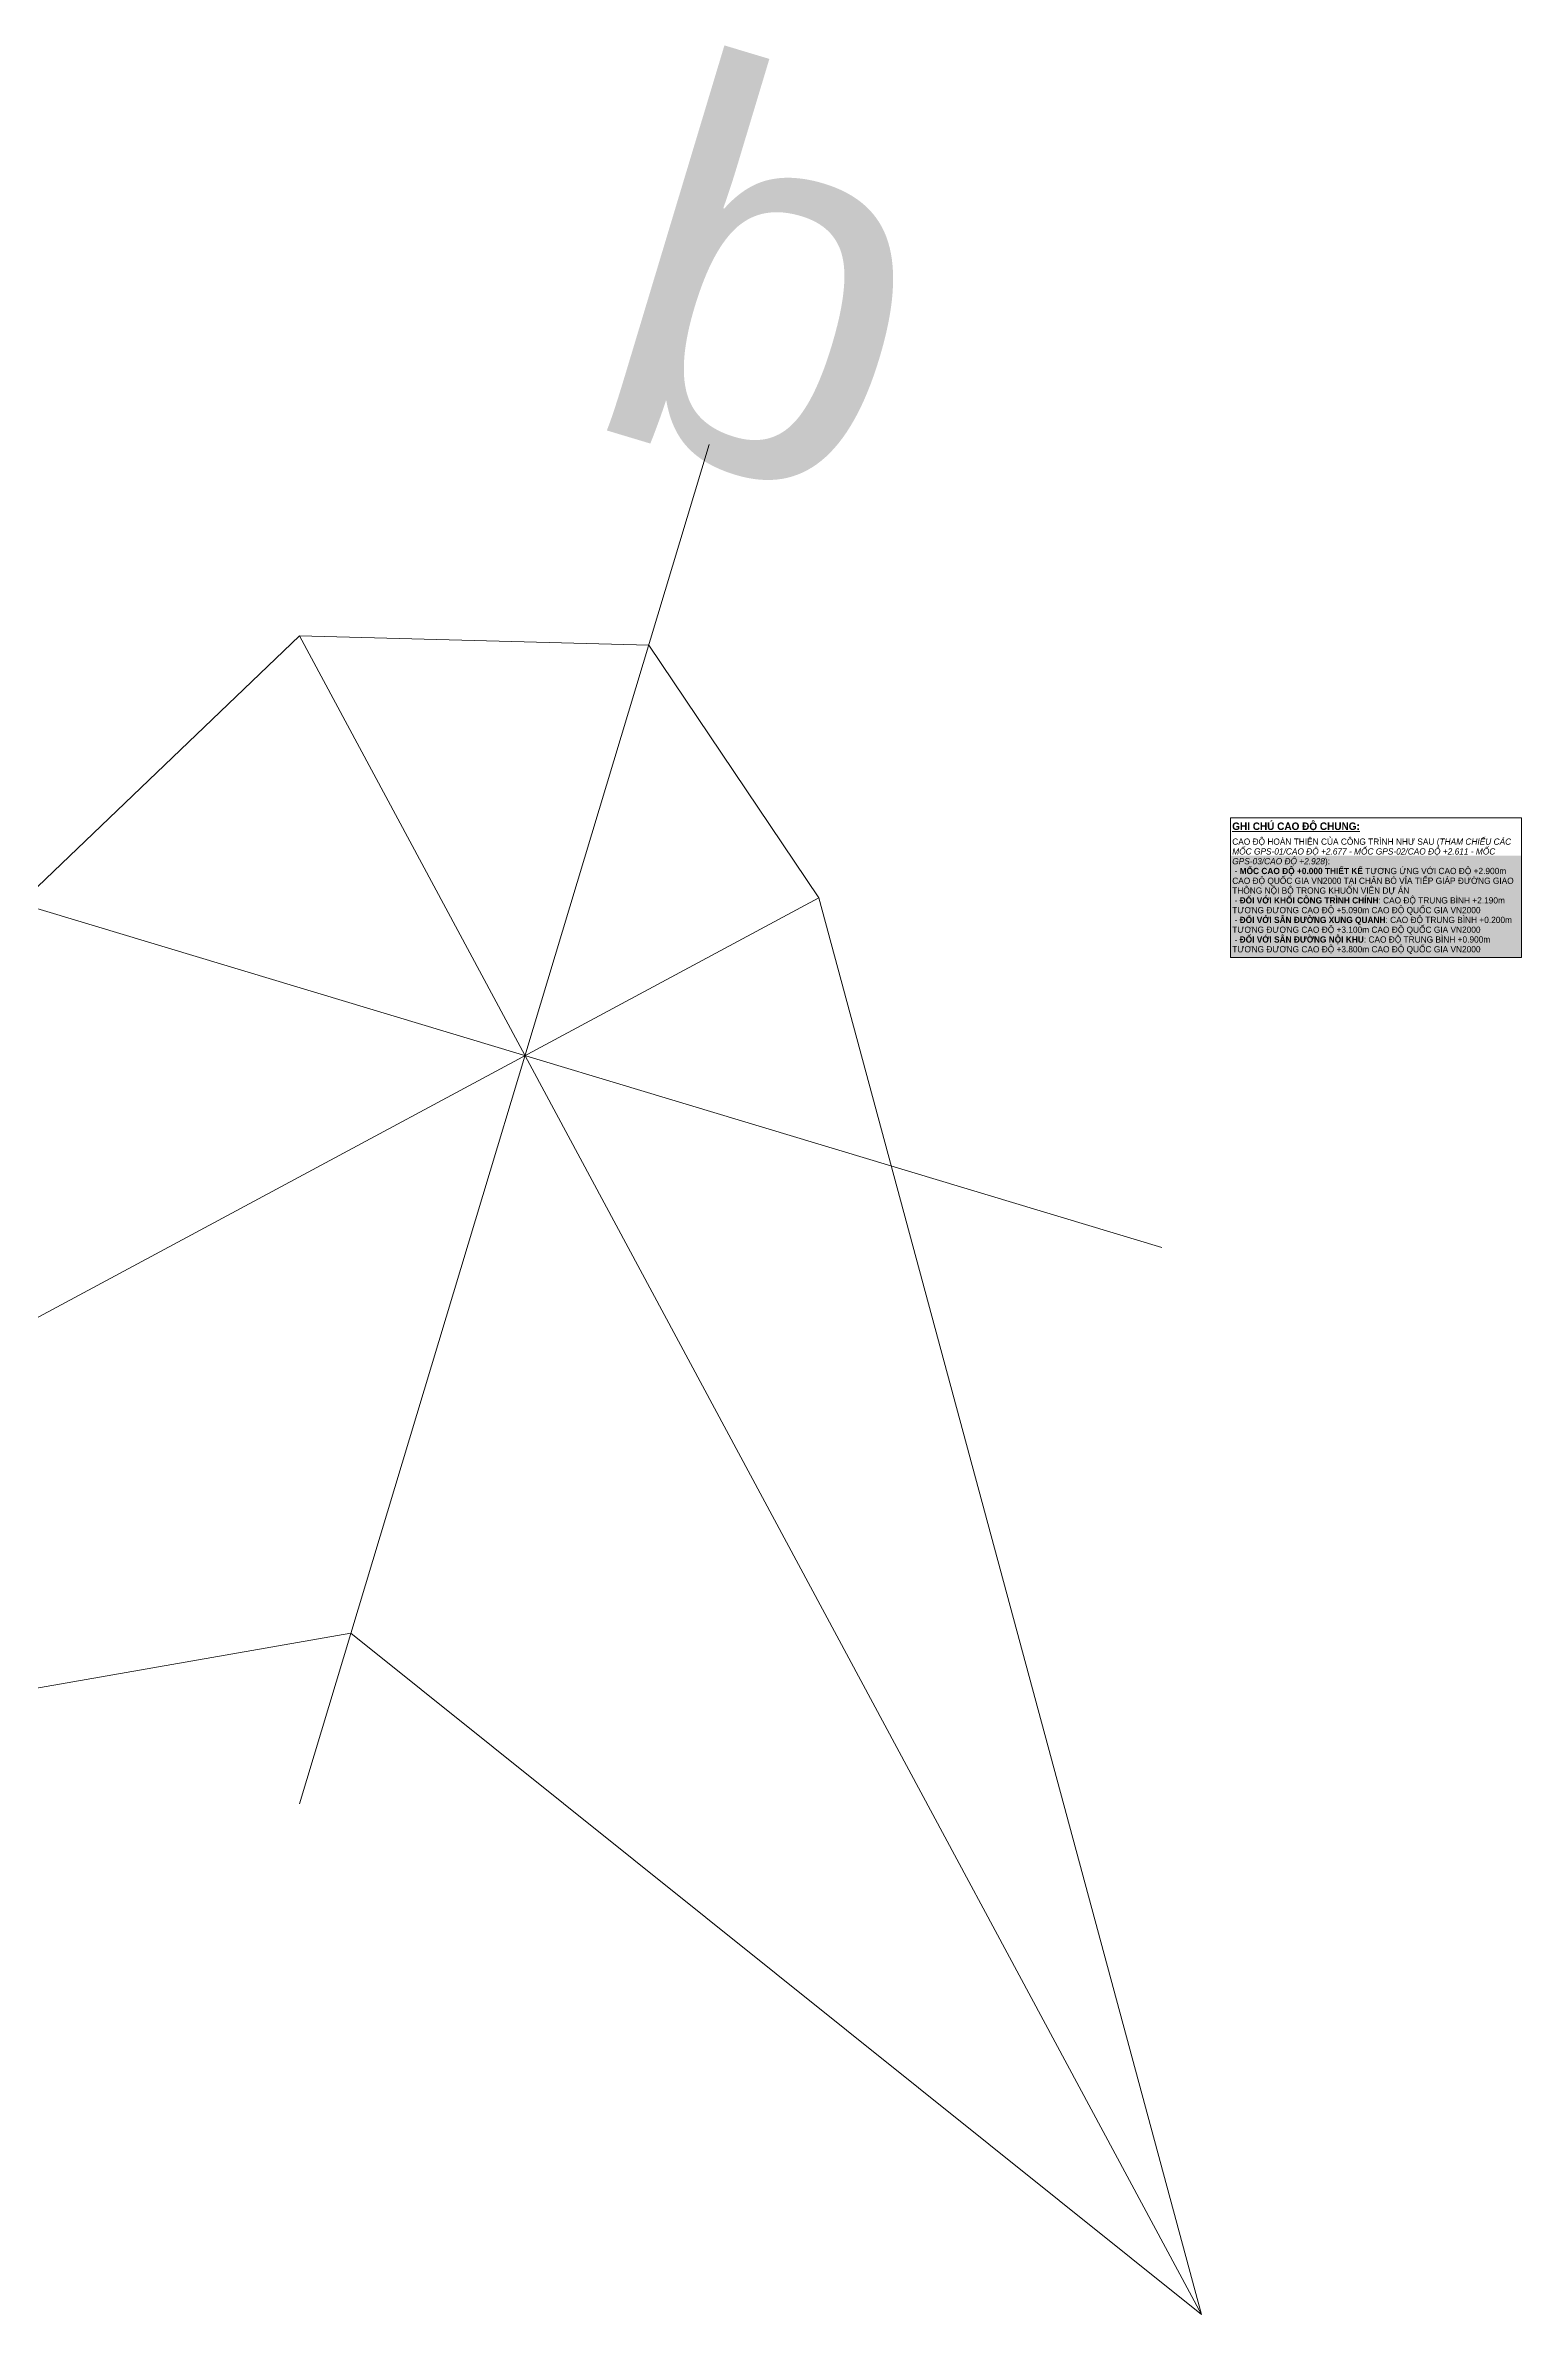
# Model space of a CAD drawing. Header units: millimetres. Extents: x 5121 to 246734, y -48180 to 129206.
# Drawn here: x 226132 to 246734, y -15958 to 15718 of the extents above; entities that cross this region are included whole.
import ezdxf

# ---------------------------------------------------------------- set-up
doc = ezdxf.new("R2010")
doc.units = ezdxf.units.MM
for name, color, linetype, lineweight in [('A-DETL-GENF-3', 90, 'Continuous', 18), ('A-DETL-THIN-2', 151, 'Continuous', 18), ('G-ANNO-TEXT-1', 7, 'Continuous', 9), ('HOA GIO_TIEN GIANG_dwg-1', 250, 'Continuous', 18), ('TEXT', 50, 'Continuous', 9), ('TEXT-1', 7, 'Continuous', 18)]:
    doc.layers.add(name, color=color, linetype=linetype, lineweight=lineweight)
doc.styles.add('Arial_14', font='arial_0.ttf', dxfattribs={"width": 0.95, "height": 87.5})
doc.styles.add('Arial_7', font='arial_0.ttf', dxfattribs={"height": 5335.983317})
doc.styles.add('Arial_B_6', font='arialbd_0.ttf', dxfattribs={"width": 0.95, "height": 105})

# ---------------------------------------------------------------- blocks, each defined once
blk = doc.blocks.new('HOA GIO_TIEN GIANG_dwg-1605386-TỔNG THỂ_HOA GIÓ')
at = {"layer": 'TEXT'}
for p, q in [((8395, 10147), (2680, -8828)), ((15264, -15958), (2679, 7475)), ((-5985, 5174), (14714, -1060)), ((-15264, -9710), (9926, 3819))]:
    blk.add_line(p, q, dxfattribs=at)
at = {"layer": 'TEXT', "flags": 128}
blk.add_lwpolyline([(7552, 7347), (9926, 3819), (15264, -15958), (3396, -6448), (-15264, -9710), (2679, 7475), (7552, 7347), (9926, 3819), (15264, -15958), (3396, -6448), (-15264, -9710), (2679, 7475)], close=True, dxfattribs=at)
at = {"layer": 'TEXT-1', "insert": (8045, 15591), "char_height": 5336, "width": 4124.3, "attachment_point": 1, "rotation": 343.2379, "line_spacing_factor": 0.941778, "style": 'Arial_7'}
blk.add_mtext('b', dxfattribs=at)

msp = doc.modelspace()

# ---------------------------------------------------------------- hatches: boundary and pattern name
at = {"layer": 'A-DETL-GENF-3'}
msp.add_hatch(color=256, dxfattribs=at).paths.add_polyline_path([(246733.5, 2987.8), (246733.5, 4405.5), (242671, 4405.5), (242671, 2987.8)])

# ---------------------------------------------------------------- linework, layer by layer
at = {"layer": 'A-DETL-THIN-2'}
for p, q in [((242671, 4937.8), (242671, 2987.8)), ((246733.5, 4937.8), (242671, 4937.8)), ((246733.5, 2987.8), (246733.5, 4937.8)), ((242671, 2987.8), (246733.5, 2987.8))]:
    msp.add_line(p, q, dxfattribs=at)

# ---------------------------------------------------------------- block references
at = {"layer": 'HOA GIO_TIEN GIANG_dwg-1'}
msp.add_blockref('HOA GIO_TIEN GIANG_dwg-1605386-TỔNG THỂ_HOA GIÓ', (227000.5, 0), dxfattribs=at)

# ---------------------------------------------------------------- texts
at = {"layer": 'G-ANNO-TEXT-1', "attachment_point": 4, "line_spacing_factor": 0.936439}
for s, insert, char_height, width, style in [('\\pt399,798,1197,1596,1995,2394,2793,3192,3591,3990,4389,4788,5187,5586,5985,6384,6783,7182,7581,7980,8379,8778,9177,9576,9975,10374,10773,11172,11571,11970,12369,12768;{\\LGHI CHÚ CAO ĐỘ CHUNG:}', (242695.3, 4804.9), 105, 1838.725, 'Arial_B_6'), ('\\pt399,798,1197,1596,1995,2394,2793,3192,3591,3990,4389,4788,5187,5586,5985,6384,6783,7182,7581,7980,8379,8778,9177,9576,9975,10374,10773,11172,11571,11970,12369,12768;CAO ĐỘ HOÀN THIỆN CỦA CÔNG TRÌNH NHƯ SAU ({\\fArial|b0|i1|c0|p34;THAM CHIẾU CÁC MỐC GPS-01/CAO ĐỘ +2.677 - MỐC GPS-02/CAO ĐỘ +2.611 - MỐC GPS-03/CAO ĐỘ +2.928}):\\P - {\\fArial|b1|i0|c0|p34;MỐC CAO ĐỘ +0.000 THIẾT KẾ} TƯƠNG ỨNG VỚI CAO ĐỘ +2.900m CAO ĐỘ QUỐC GIA VN2000 TẠI CHÂN BÓ VỈA TIẾP GIÁP ĐƯỜNG GIAO THÔNG NỘI BỘ TRONG KHUÔN VIÊN DỰ ÁN\\P - {\\fArial|b1|i0|c0|p34;ĐỐI VỚI KHỐI CÔNG TRÌNH CHÍNH}: CAO ĐỘ TRUNG BÌNH +2.190m TƯƠNG ĐƯƠNG CAO ĐỘ +5.090m CAO ĐỘ QUỐC GIA VN2000\\P - {\\fArial|b1|i0|c0|p34;ĐỐI VỚI SÂN ĐƯỜNG XUNG QUANH}: CAO ĐỘ TRUNG BÌNH +0.200m TƯƠNG ĐƯƠNG CAO ĐỘ +3.100m CAO ĐỘ QUỐC GIA VN2000\\P - {\\fArial|b1|i0|c0|p34;ĐỐI VỚI SÂN ĐƯỜNG NỘI KHU}: CAO ĐỘ TRUNG BÌNH +0.900m TƯƠNG ĐƯƠNG CAO ĐỘ +3.800m CAO ĐỘ QUỐC GIA VN2000', (242695.3, 3840.1), 87.5, 4022.585, 'Arial_14')]:
    msp.add_mtext(s, dxfattribs=dict(at, insert=insert, char_height=char_height, width=width, style=style))

doc.saveas('drawing.dxf')
